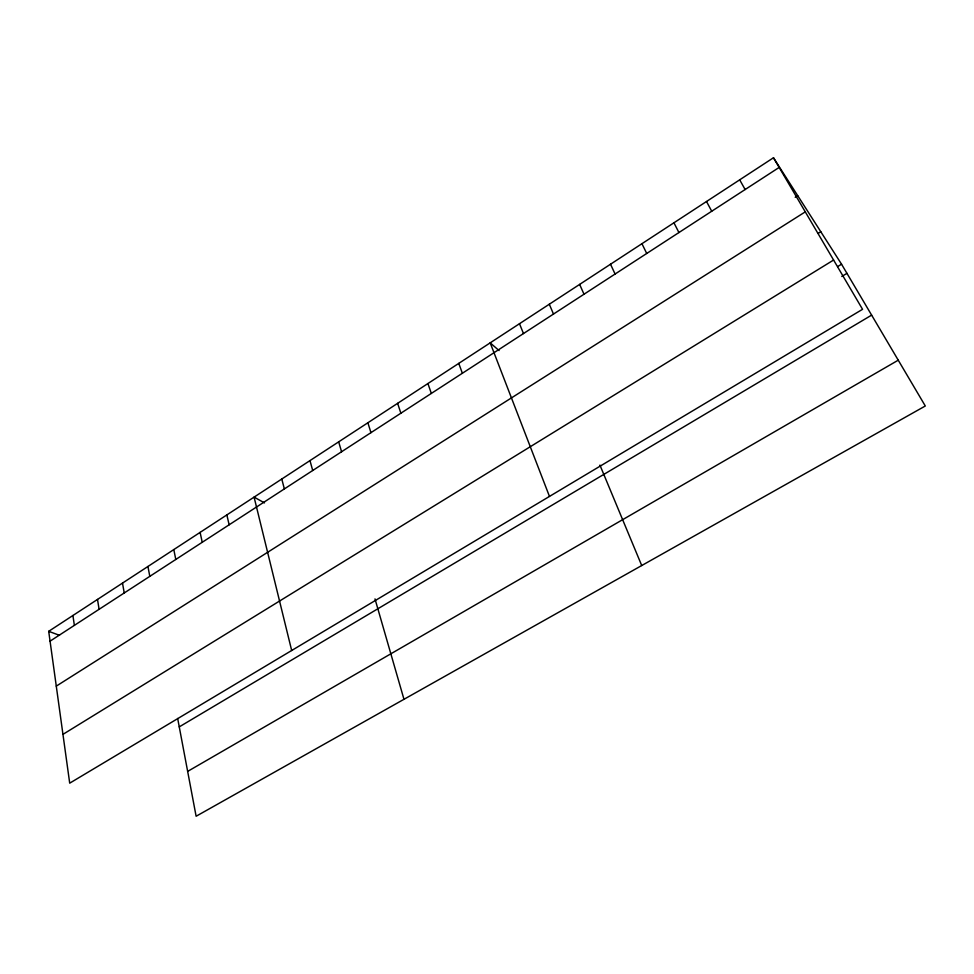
<?xml version="1.0" encoding="UTF-8"?>
<svg xmlns="http://www.w3.org/2000/svg" width="974" height="974" viewBox="0 0 974 974"><rect width="100%" height="100%" fill="white"/><g stroke="black" fill="none" stroke-linecap="round" stroke-linejoin="round"><path stroke-width="1.46" d="M773.478 157.751L862.55 309.306L69.702 783.169L48.7 631.322L773.478 157.751L841.548 264.197L925.3 405.988L196.115 816.249L177.67 718.483M50.064 641.16L779.163 167.418M795.21 197.272L797.718 195.664M56.285 686.122L805.279 211.857M818.27 233.334L820.802 231.751M62.957 734.359L833.586 260.034M837.713 266.547L841.548 264.197M841.792 276.47L846.942 273.329M179.253 726.884L871.633 315.126M187.653 771.396L898.247 360.185M48.7 631.322L59.487 635.316M264.502 502.901L254.08 497.117L291.676 650.51M499.065 350.567L490.19 342.848L549.47 496.423M739.692 179.825L745.134 189.528M706.515 201.508L711.726 211.236M673.935 222.79L678.927 232.543M641.939 243.695L646.724 253.471M610.515 264.234L615.093 274.035M579.64 284.408L584.01 294.221M549.299 304.229L553.488 314.054M599.923 465.097L641.72 565.541M519.495 323.709L523.476 333.558M458.766 363.387L462.37 373.261M427.915 383.549L431.336 393.423M397.623 403.333L400.874 413.219M367.88 422.765L370.948 432.663M338.672 441.855L341.57 451.753M374.99 598.888L403.979 699.308M309.976 460.605L312.715 470.503M281.778 479.025L284.359 488.924M226.857 514.905L229.133 524.803M200.108 532.388L202.239 542.287M173.798 549.579L175.795 559.466M147.938 566.478L149.801 576.352M122.505 583.097L124.234 592.971M97.497 599.436L99.105 609.298M72.904 615.507L74.377 625.357"/></g></svg>
